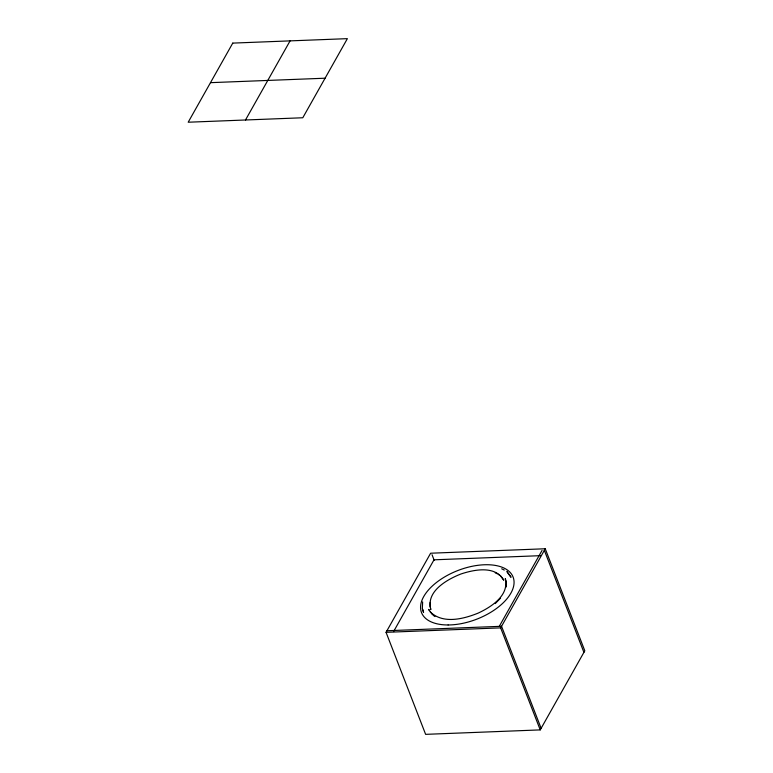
<?xml version="1.0" encoding="UTF-8"?>
<svg xmlns="http://www.w3.org/2000/svg" width="773" height="773" viewBox="0 0 773 773"><rect width="100%" height="100%" fill="white"/><g stroke="black" fill="none" stroke-linecap="round" stroke-linejoin="round"><path stroke-width="1.16" d="M422.628 601.916L422.338 608.593L423.575 612.419L422.657 609.404M430.203 602.37L430.097 606.979M506.276 586.949L506.383 582.108L505.271 578.658C509.455 595.481 491.058 607.085 478.207 613.095C463.52 619.009 443.006 624.371 430.126 611.81M245.495 119.989L290.068 40.882M386.056 632.324L430.629 553.217L545.236 548.762L584.803 650.779L540.23 729.896L425.623 734.35L386.056 632.324L500.653 627.869L545.236 548.762M393.563 631.599L434.011 559.816L540.443 555.671M499.261 626.372L542.047 550.434M500.546 598.176L495.251 603.578M210.488 82.663L325.085 78.208M386.944 630.749L501.551 626.285L541.119 728.311M501.667 568.802L504.276 570.049M495.213 572.793L497.155 573.721M498.121 574.184L499.725 575.334M433.276 615.337L434.967 616.545M506.856 571.295L511.05 577.276L507.175 572.117M500.537 575.904L503.764 580.204C495.464 565.353 474.4 569.498 460.901 574.01C446.813 579.547 425.681 591.519 430.861 609.491L430.551 608.68M432.436 614.738L428.725 609.414L429.044 610.226M544.337 550.347L583.915 652.364M500.653 627.869L540.23 729.896M432.03 554.714L434.204 560.319M232.77 43.104L188.197 122.221L302.794 117.757L347.377 38.65L232.77 43.104M448.108 624.971A49.114 26.098 -21.2 0 0 513.832 579.682A49.114 26.098 -21.2 0 0 440.001 579.885A49.114 26.098 -21.2 0 0 448.108 624.971"/></g></svg>
